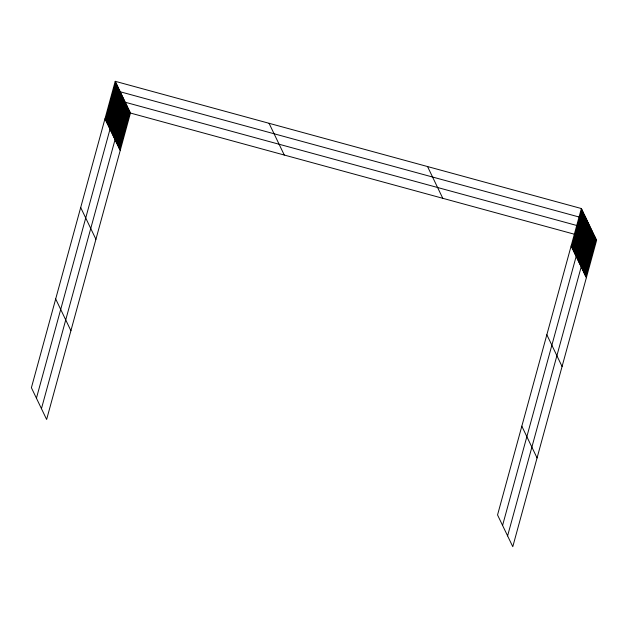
<?xml version="1.0" encoding="UTF-8"?>
<svg xmlns="http://www.w3.org/2000/svg" width="628" height="628" viewBox="0 0 628 628"><rect width="100%" height="100%" fill="white"/><g stroke="black" fill="none" stroke-linecap="round" stroke-linejoin="round"><path stroke-width="0.94" d="M115.222 81.31L31.4 387.719L46.629 419.465L130.451 113.056L115.222 81.31L581.371 208.535L596.6 240.281L512.778 546.69L497.549 514.944L581.371 208.535M105.535 119.932L115.78 82.472M106.093 121.102L116.345 83.634M106.65 122.264L116.902 84.796M107.207 123.426L117.46 85.965M107.765 124.595L118.017 87.127M108.322 125.757L118.574 88.289M108.887 126.919L119.132 89.459M109.445 128.081L119.689 90.62M36.424 398.199L120.246 91.782L586.395 219.007L502.573 525.424M110.559 130.412L120.812 92.944M111.117 131.574L121.369 94.114M111.674 132.744L121.926 95.275M112.231 133.905L122.484 96.437M112.789 135.067L123.041 97.607M113.354 136.229L123.598 98.769M113.911 137.399L124.156 99.93M114.469 138.56L124.713 101.1M41.448 408.671L125.278 102.262L591.427 229.487L507.597 535.896M115.599 140.923L125.851 103.463M116.172 142.124L126.424 104.656M116.753 143.325L126.997 105.857M117.326 144.518L127.578 107.058M117.899 145.72L128.151 108.259M118.48 146.921L128.724 109.46M119.053 148.122L129.297 110.654M119.626 149.323L129.878 111.855M571.684 247.165L581.928 209.697M572.241 248.327L582.494 210.859M572.799 249.489L583.051 212.029M573.356 250.651L583.608 213.19M573.913 251.82L584.166 214.352M574.471 252.982L584.723 215.514M575.036 254.144L585.28 216.684M575.593 255.313L585.838 217.845M576.708 257.637L586.96 220.177M577.265 258.799L587.518 221.339M577.823 259.968L588.075 222.5M578.38 261.13L588.632 223.67M578.938 262.292L589.19 224.832M579.503 263.462L589.747 225.994M580.06 264.624L590.304 227.155M580.617 265.785L590.862 228.325M581.748 268.148L592 230.688M582.321 269.349L592.573 231.889M582.902 270.55L593.146 233.082M583.475 271.751L593.727 234.283M584.048 272.945L594.3 235.484M584.629 274.146L594.873 236.685M585.202 275.347L595.446 237.879M585.775 276.548L596.027 239.08M130.451 113.056L596.6 240.281M571.127 245.995L586.348 277.749M546.847 334.748L562.068 366.501M427.542 166.546L442.771 198.299M521.829 426.192L537.058 457.938M269.051 123.292L284.28 155.037M104.978 118.771L120.199 150.516M80.698 207.523L95.919 239.268M55.68 298.967L70.909 330.713"/></g></svg>
